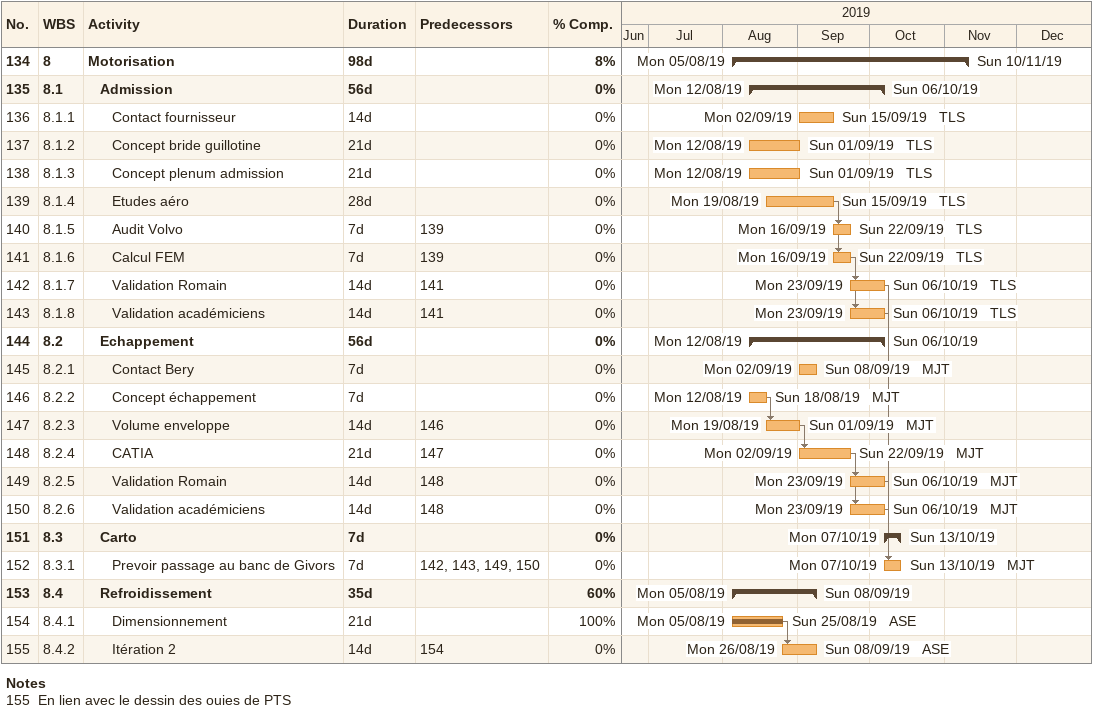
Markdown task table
| ID | WBS | Task | Duration | Start | Finish | Predecessors | Resources | % complete |
|---|---|---|---|---|---|---|---|---|
| 134 | 8 | **Motorisation** | 98d | 2019-08-05 | 2019-11-10 |  |  | 8 |
| 135 | 8.1 | **Admission** | 56d | 2019-08-12 | 2019-10-06 |  |  | 0 |
| 136 | 8.1.1 | Contact fournisseur | 14d | 2019-09-02 | 2019-09-15 |  | TLS | 0 |
| 137 | 8.1.2 | Concept bride guillotine | 21d | 2019-08-12 | 2019-09-01 |  | TLS | 0 |
| 138 | 8.1.3 | Concept plenum admission | 21d | 2019-08-12 | 2019-09-01 |  | TLS | 0 |
| 139 | 8.1.4 | Etudes aéro | 28d | 2019-08-19 | 2019-09-15 |  | TLS | 0 |
| 140 | 8.1.5 | Audit Volvo | 7d | 2019-09-16 | 2019-09-22 | 139 | TLS | 0 |
| 141 | 8.1.6 | Calcul FEM | 7d | 2019-09-16 | 2019-09-22 | 139 | TLS | 0 |
| 142 | 8.1.7 | Validation Romain | 14d | 2019-09-23 | 2019-10-06 | 141 | TLS | 0 |
| 143 | 8.1.8 | Validation académiciens | 14d | 2019-09-23 | 2019-10-06 | 141 | TLS | 0 |
| 144 | 8.2 | **Echappement** | 56d | 2019-08-12 | 2019-10-06 |  |  | 0 |
| 145 | 8.2.1 | Contact Bery | 7d | 2019-09-02 | 2019-09-08 |  | MJT | 0 |
| 146 | 8.2.2 | Concept échappement | 7d | 2019-08-12 | 2019-08-18 |  | MJT | 0 |
| 147 | 8.2.3 | Volume enveloppe | 14d | 2019-08-19 | 2019-09-01 | 146 | MJT | 0 |
| 148 | 8.2.4 | CATIA | 21d | 2019-09-02 | 2019-09-22 | 147 | MJT | 0 |
| 149 | 8.2.5 | Validation Romain | 14d | 2019-09-23 | 2019-10-06 | 148 | MJT | 0 |
| 150 | 8.2.6 | Validation académiciens | 14d | 2019-09-23 | 2019-10-06 | 148 | MJT | 0 |
| 151 | 8.3 | **Carto** | 7d | 2019-10-07 | 2019-10-13 |  |  | 0 |
| 152 | 8.3.1 | Prevoir passage au banc de Givors | 7d | 2019-10-07 | 2019-10-13 | 142, 143, 149, 150 | MJT | 0 |
| 153 | 8.4 | **Refroidissement** | 35d | 2019-08-05 | 2019-09-08 |  |  | 60 |
| 154 | 8.4.1 | Dimensionnement | 21d | 2019-08-05 | 2019-08-25 |  | ASE | 100 |
| 155 | 8.4.2 | Itération 2 | 14d | 2019-08-26 | 2019-09-08 | 154 | ASE | 0 |

Notes
- 155: En lien avec le dessin des ouies de PTS
